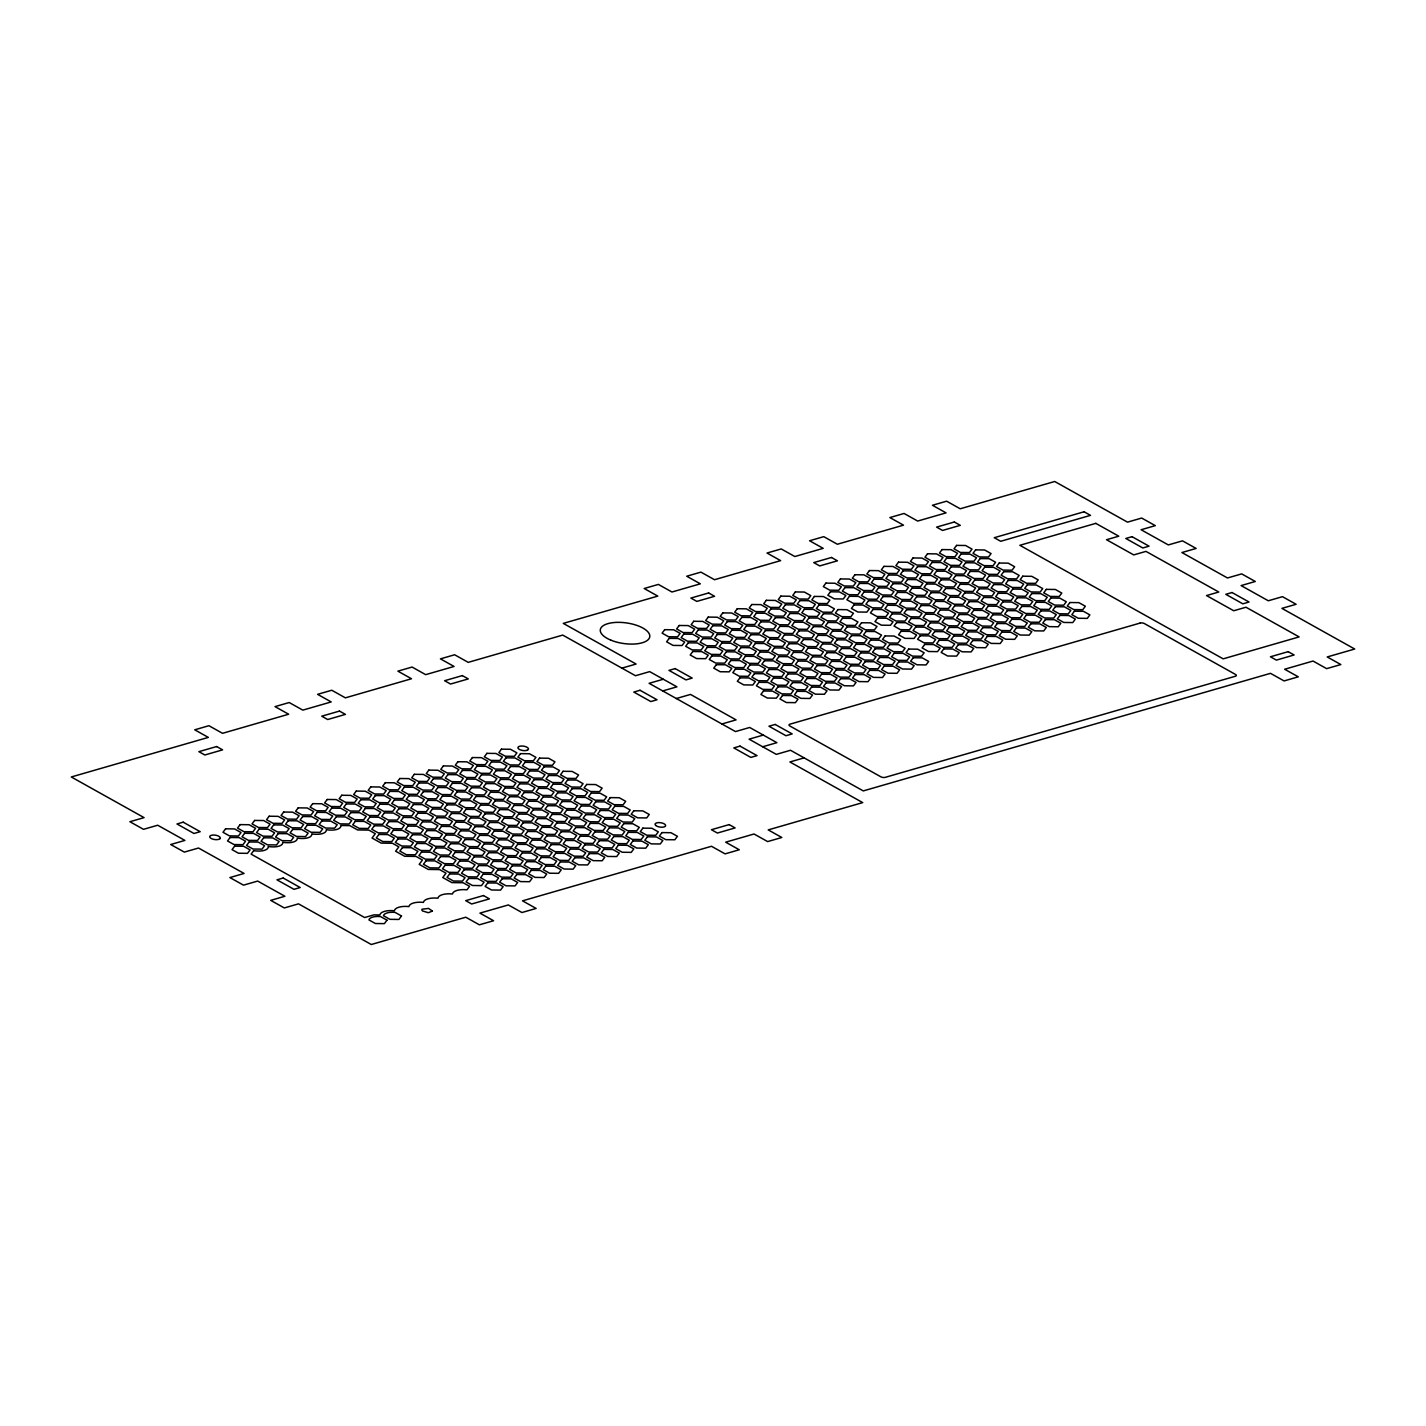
<?xml version="1.0" encoding="UTF-8"?>
<svg xmlns="http://www.w3.org/2000/svg" width="1426" height="1426" viewBox="0 0 1426 1426"><rect width="100%" height="100%" fill="white"/><g stroke="black" fill="none" stroke-linecap="round" stroke-linejoin="round"><path stroke-width="1.5" d="M621.896 668.134L636.085 664.035L563.288 623.394L657.778 596.104L644.178 588.51L658.366 584.41L671.967 592.004L700.326 583.822L686.726 576.229L700.915 572.129L714.515 579.722L780.628 560.632L767.028 553.038L781.216 548.939L794.817 556.532L823.194 548.35L809.576 540.757L823.765 536.657L837.365 544.251L903.496 525.16L889.877 517.567L904.066 513.467L917.667 521.06L946.044 512.879L932.444 505.267L946.614 501.186L960.233 508.779L1054.705 481.489L1127.503 522.148L1141.673 518.048L1155.292 525.641L1141.103 529.741L1168.322 544.928L1182.493 540.846L1196.111 548.44L1181.922 552.539L1227.483 577.976L1241.672 573.894L1255.29 581.487L1241.101 585.587L1268.302 600.774L1282.491 596.674L1296.109 604.285L1281.921 608.367L1354.7 649.026L1327.232 656.958L1340.832 664.552L1326.643 668.651L1313.043 661.04L1284.666 669.24L1298.284 676.833L1284.095 680.933L1270.495 673.339L863.283 790.913L790.503 750.272L776.314 754.372L749.096 739.167L763.284 735.067M663.286 679.239L649.115 683.321L735.495 731.574L749.684 727.474L776.885 742.679L762.714 746.761M662.716 690.933L676.904 686.833L649.686 671.628L635.497 675.728L562.717 635.087L468.227 662.359L454.627 654.766L440.438 658.865L454.056 666.459L425.679 674.658L412.078 667.047L397.89 671.147L411.49 678.758L345.377 697.849L331.777 690.237L317.588 694.337L331.189 701.931L302.829 710.13L289.211 702.537L275.04 706.619L288.64 714.23L222.527 733.32L208.909 725.709L194.738 729.809L208.339 737.402L71.3 776.974L144.079 817.633L129.891 821.715L143.509 829.326L157.698 825.226L184.899 840.413L170.71 844.513L184.328 852.106L198.517 848.024L244.078 873.461L229.889 877.56L243.507 885.154L257.678 881.072L284.897 896.259L270.708 900.359L284.327 907.952L298.497 903.852L371.295 944.511L465.767 917.221L479.386 924.814L493.556 920.733L479.956 913.121L508.333 904.94L521.934 912.533L536.123 908.433L522.504 900.84L711.485 846.278L725.085 853.871L739.274 849.771L725.674 842.178L754.033 833.996L767.634 841.59L781.822 837.49L768.222 829.896L862.712 802.606L789.915 761.965L804.104 757.866M676.316 698.526L690.505 694.426L736.066 719.88L721.895 723.98M432.399 911.071L428.388 912.711L422.524 910.947A5.312 2.21 8.1 0 1 422.078 909.2L428.602 908.433L432.399 911.071M225.593 828.809L222.991 832.285L229.426 835.868L238.445 835.992L241.03 832.517L234.595 828.934L225.593 828.809M230.103 837.49L227.518 840.948L233.953 844.548L242.973 844.673L245.557 841.197L239.122 837.597L230.103 837.49M240.103 824.62L237.518 828.078L243.935 831.679L252.955 831.804L255.557 828.328L249.122 824.727L240.103 824.62M234.63 846.171L232.046 849.629L238.481 853.229L247.5 853.336L250.085 849.878L243.65 846.278L234.63 846.171M244.63 833.301L242.046 836.759L248.463 840.36L257.482 840.467L260.085 837.009L253.65 833.408L244.63 833.301M254.63 820.431L252.028 823.889L258.462 827.49L267.482 827.597L270.067 824.139L263.65 820.538L254.63 820.431M249.158 841.964L246.573 845.44L252.99 849.023L262.01 849.147L264.594 845.671L258.177 842.089L249.158 841.964M259.158 829.094L256.555 832.57L262.99 836.153L272.01 836.278L274.594 832.802L268.159 829.219L259.158 829.094M269.14 816.225L266.555 819.7L272.99 823.283L281.991 823.408L284.594 819.932L278.159 816.349L269.14 816.225M253.685 850.645L251.101 854.121L364.646 917.542L373.844 914.886L379.869 914.957A15.187 6.328 8.1 0 1 394.378 910.768A15.187 6.328 8.1 0 1 408.906 906.58A15.187 6.328 8.1 0 1 423.415 902.391A15.187 6.328 8.1 0 1 437.942 898.202A15.187 6.328 8.1 0 1 452.452 893.995A15.187 6.328 8.1 0 1 466.979 889.806L469.564 886.33L463.147 882.747L451.864 882.605L442.755 877.525L445.999 873.175L439.565 869.593L428.281 869.432L419.191 864.352L422.435 860.021L416 856.42L404.717 856.277L395.626 851.197L398.852 846.848L392.435 843.265L381.152 843.105L372.043 838.025L375.288 833.693L368.853 830.092L357.587 829.95L349.816 825.618L340.796 825.494A13.048 5.437 8.1 0 1 326.269 829.682A13.048 5.437 8.1 0 1 311.759 833.871A13.048 5.437 8.1 0 1 297.232 838.078A13.048 5.437 8.1 0 1 282.722 842.267A13.048 5.437 8.1 0 1 268.195 846.456A13.048 5.437 8.1 0 1 253.685 850.645M263.667 837.775L261.083 841.251L267.518 844.834L276.537 844.958L279.122 841.483L272.687 837.9L263.667 837.775M273.667 824.905L271.083 828.381L277.5 831.964L286.519 832.089L289.121 828.613L282.687 825.03L273.667 824.905M283.667 812.036L281.065 815.512L287.499 819.094L296.519 819.219L299.103 815.743L292.686 812.16L283.667 812.036M278.195 833.586L275.61 837.062L282.027 840.645L291.047 840.77L293.649 837.294L287.214 833.711L278.195 833.586M288.195 820.716L285.592 824.192L292.027 827.775L301.046 827.9L303.631 824.424L297.214 820.841L288.195 820.716M298.177 807.847L295.592 811.323L302.027 814.906L311.046 815.03L313.631 811.554L307.196 807.972L298.177 807.847M292.722 829.397L290.12 832.855L296.555 836.456L305.574 836.581L308.159 833.105L301.724 829.504L292.722 829.397M302.704 816.528L300.12 819.986L306.554 823.586L315.556 823.711L318.158 820.235L311.724 816.635L302.704 816.528M312.704 803.658L310.119 807.116L316.536 810.717L325.556 810.841L328.14 807.366L321.723 803.765L312.704 803.658M307.232 825.208L304.647 828.666L311.064 832.267L320.084 832.374L322.686 828.916L316.251 825.315L307.232 825.208M317.232 812.339L314.629 815.797L321.064 819.397L330.083 819.504L332.668 816.046L326.251 812.446L317.232 812.339M327.214 799.469L324.629 802.927L331.064 806.528L340.083 806.635L342.668 803.177L336.233 799.576L327.214 799.469M321.759 821.002L319.157 824.478L325.591 828.06L334.611 828.185L337.196 824.709L330.761 821.126L321.759 821.002M331.741 808.132L329.156 811.608L335.591 815.191L344.611 815.315L347.195 811.84L340.761 808.257L331.741 808.132M341.741 795.262L339.156 798.738L345.573 802.321L354.593 802.446L357.177 798.97L350.76 795.387L341.741 795.262M336.269 816.813L333.684 820.289L340.119 823.871L349.12 823.996L351.723 820.52L345.288 816.938L336.269 816.813M346.268 803.943L343.684 807.419L350.101 811.002L359.12 811.127L361.705 807.651L355.288 804.068L346.268 803.943M356.25 791.073L353.666 794.549L360.101 798.132L369.12 798.257L371.705 794.781L365.27 791.198L356.25 791.073M350.796 812.624L348.194 816.1L354.628 819.683L363.648 819.807L366.232 816.332L359.815 812.749L350.796 812.624M360.778 799.754L358.193 803.23L364.628 806.813L373.648 806.938L376.232 803.462L369.797 799.879L360.778 799.754M370.778 786.885L368.193 790.361L374.61 793.943L383.63 794.068L386.214 790.592L379.797 787.009L370.778 786.885M355.324 821.305L352.721 824.781L359.156 828.363L368.175 828.488L370.76 825.012L364.325 821.412L355.324 821.305M365.306 808.435L362.721 811.911L369.156 815.494L378.157 815.619L380.76 812.143L374.325 808.542L365.306 808.435M375.305 795.565L372.721 799.023L379.138 802.624L388.157 802.749L390.742 799.273L384.325 795.672L375.305 795.565M385.305 782.696L382.703 786.154L389.138 789.754L398.157 789.879L400.742 786.403L394.307 782.803L385.305 782.696M369.833 817.116L367.248 820.574L373.665 824.175L382.685 824.281L385.287 820.823L378.853 817.223L369.833 817.116M379.833 804.246L377.23 807.704L383.665 811.305L392.685 811.412L395.269 807.954L388.852 804.353L379.833 804.246M389.815 791.377L387.23 794.835L393.665 798.435L402.685 798.542L405.269 795.084L398.834 791.483L389.815 791.377M399.815 778.507L397.23 781.965L403.647 785.566L412.667 785.673L415.269 782.214L408.834 778.614L399.815 778.507M374.361 825.779L371.776 829.255L378.193 832.855L387.212 832.962L389.815 829.504L383.38 825.904L374.361 825.779M384.36 812.909L381.758 816.385L388.193 819.986L397.212 820.093L399.797 816.617L393.38 813.034L384.36 812.909M394.342 800.039L391.758 803.515L398.193 807.116L407.212 807.223L409.797 803.747L403.362 800.164L394.342 800.039M404.342 787.17L401.758 790.646L408.175 794.229L417.194 794.353L419.779 790.877L413.362 787.295L404.342 787.17M414.342 774.3L411.74 777.776L418.174 781.359L427.194 781.484L429.779 778.008L423.344 774.425L414.342 774.3M378.888 834.46L376.304 837.935L382.721 841.518L391.74 841.643L394.325 838.167L387.908 834.584L378.888 834.46M388.888 821.59L386.286 825.066L392.72 828.649L401.74 828.773L404.324 825.298L397.89 821.715L388.888 821.59M398.87 808.72L396.285 812.196L402.72 815.779L411.722 815.904L414.324 812.428L407.889 808.845L398.87 808.72M408.87 795.851L406.285 799.326L412.702 802.909L421.722 803.034L424.306 799.558L417.889 795.975L408.87 795.851M418.852 782.981L416.267 786.457L422.702 790.04L431.721 790.164L434.306 786.689L427.871 783.106L418.852 782.981M428.852 770.111L426.267 773.587L432.702 777.17L441.704 777.295L444.306 773.819L437.871 770.236L428.852 770.111M393.398 830.271L390.813 833.747L397.248 837.329L406.267 837.454L408.852 833.978L402.417 830.395L393.398 830.271M403.398 817.401L400.813 820.877L407.23 824.46L416.249 824.585L418.852 821.109L412.417 817.526L403.398 817.401M413.397 804.531L410.795 808.007L417.23 811.59L426.249 811.715L428.834 808.239L422.417 804.656L413.397 804.531M423.379 791.662L420.795 795.138L427.23 798.72L436.249 798.845L438.834 795.369L432.399 791.786L423.379 791.662M433.379 778.792L430.795 782.268L437.212 785.851L446.231 785.976L448.834 782.5L442.399 778.917L433.379 778.792M443.379 765.922L440.777 769.398L447.211 772.981L456.231 773.106L458.815 769.63L452.399 766.047L443.379 765.922M397.925 838.951L395.341 842.427L401.776 846.01L410.795 846.135L413.38 842.659L406.945 839.076L397.925 838.951M407.925 826.082L405.341 829.558L411.757 833.14L420.777 833.265L423.362 829.789L416.945 826.207L407.925 826.082M417.925 813.212L415.322 816.688L421.757 820.271L430.777 820.396L433.361 816.92L426.944 813.337L417.925 813.212M427.907 800.342L425.322 803.818L431.757 807.401L440.777 807.526L443.361 804.05L436.926 800.467L427.907 800.342M437.907 787.473L435.322 790.949L441.739 794.532L450.759 794.656L453.343 791.18L446.926 787.598L437.907 787.473M447.907 774.603L445.304 778.079L451.739 781.662L460.758 781.787L463.343 778.311L456.908 774.71L447.907 774.603M457.889 761.734L455.304 765.192L461.739 768.792L470.74 768.917L473.343 765.441L466.908 761.84L457.889 761.734M402.453 847.632L399.868 851.09L406.303 854.691L415.305 854.798L417.907 851.34L411.472 847.739L402.453 847.632M412.453 834.763L409.868 838.221L416.285 841.821L425.304 841.928L427.889 838.47L421.472 834.87L412.453 834.763M422.452 821.893L419.85 825.351L426.285 828.952L435.304 829.059L437.889 825.601L431.454 822L422.452 821.893M432.434 809.023L429.85 812.481L436.285 816.082L445.286 816.189L447.889 812.731L441.454 809.13L432.434 809.023M442.434 796.154L439.85 799.612L446.267 803.212L455.286 803.319L457.871 799.861L451.454 796.261L442.434 796.154M452.416 783.284L449.832 786.742L456.267 790.343L465.286 790.45L467.871 786.992L461.436 783.391L452.416 783.284M462.416 770.414L459.832 773.872L466.249 777.473L475.268 777.58L477.87 774.122L471.436 770.521L462.416 770.414M472.416 757.545L469.814 761.003L476.248 764.603L485.268 764.71L487.852 761.252L481.435 757.652L472.416 757.545M416.98 843.426L414.378 846.901L420.813 850.502L429.832 850.609L432.417 847.151L426 843.55L416.98 843.426M426.962 830.556L424.378 834.032L430.812 837.632L439.832 837.739L442.416 834.281L435.982 830.681L426.962 830.556M436.962 817.686L434.377 821.162L440.794 824.763L449.814 824.87L452.416 821.412L445.981 817.811L436.962 817.686M446.962 804.817L444.359 808.292L450.794 811.893L459.814 812L462.398 808.542L455.981 804.941L446.962 804.817M456.944 791.947L454.359 795.423L460.794 799.023L469.814 799.13L472.398 795.672L465.963 792.072L456.944 791.947M466.944 779.077L464.359 782.553L470.776 786.154L479.796 786.261L482.398 782.803L475.963 779.202L466.944 779.077M476.944 766.208L474.341 769.683L480.776 773.284L489.795 773.391L492.38 769.915L485.963 766.332L476.944 766.208M486.926 753.338L484.341 756.814L490.776 760.397L499.795 760.521L502.38 757.046L495.945 753.463L486.926 753.338M421.508 852.106L418.905 855.582L425.34 859.165L434.36 859.29L436.944 855.814L430.527 852.231L421.508 852.106M431.49 839.237L428.905 842.713L435.34 846.295L444.359 846.42L446.944 842.944L440.509 839.361L431.49 839.237M441.49 826.367L438.905 829.843L445.322 833.426L454.341 833.55L456.926 830.075L450.509 826.492L441.49 826.367M451.489 813.497L448.887 816.973L455.322 820.556L464.341 820.681L466.926 817.205L460.491 813.622L451.489 813.497M461.471 800.628L458.887 804.104L465.322 807.686L474.323 807.811L476.926 804.335L470.491 800.752L461.471 800.628M471.471 787.758L468.887 791.234L475.304 794.817L484.323 794.942L486.908 791.466L480.491 787.883L471.471 787.758M481.471 774.888L478.869 778.364L485.303 781.947L494.323 782.072L496.908 778.596L490.473 775.013L481.471 774.888M491.453 762.019L488.868 765.495L495.303 769.077L504.305 769.202L506.907 765.726L500.473 762.144L491.453 762.019M501.453 749.149L498.868 752.625L505.285 756.208L514.305 756.333L516.889 752.857L510.472 749.274L501.453 749.149M426.035 860.787L423.433 864.263L429.868 867.846L438.887 867.971L441.472 864.495L435.037 860.912L426.035 860.787M436.017 847.917L433.433 851.393L439.868 854.976L448.869 855.101L451.472 851.625L445.037 848.042L436.017 847.917M446.017 835.048L443.433 838.524L449.85 842.106L458.869 842.231L461.454 838.755L455.037 835.173L446.017 835.048M455.999 822.178L453.415 825.654L459.849 829.237L468.869 829.362L471.453 825.886L465.019 822.303L455.999 822.178M465.999 809.308L463.414 812.784L469.831 816.367L478.851 816.492L481.453 813.016L475.018 809.433L465.999 809.308M475.999 796.439L473.414 799.915L479.831 803.498L488.851 803.622L491.435 800.146L485.018 796.564L475.999 796.439M485.981 783.569L483.396 787.045L489.831 790.628L498.85 790.753L501.435 787.277L495 783.694L485.981 783.569M495.981 770.7L493.396 774.175L499.813 777.758L508.832 777.883L511.435 774.407L505 770.824L495.981 770.7M505.98 757.83L503.378 761.306L509.813 764.889L518.832 765.013L521.417 761.537L515 757.955L505.98 757.83M386.981 920.162L384.396 923.638L375.377 923.513L368.942 919.93A12.388 5.151 8.1 0 1 380.546 916.579L386.981 920.162M440.545 856.598L437.96 860.074L444.377 863.657L453.397 863.782L455.999 860.306L449.564 856.723L440.545 856.598M450.545 843.729L447.942 847.204L454.377 850.787L463.397 850.912L465.981 847.436L459.564 843.853L450.545 843.729M460.527 830.859L457.942 834.335L464.377 837.918L473.396 838.042L475.981 834.567L469.546 830.984L460.527 830.859M470.527 817.989L467.942 821.465L474.359 825.048L483.378 825.173L485.981 821.697L479.546 818.114L470.527 817.989M480.526 805.12L477.924 808.595L484.359 812.178L493.378 812.303L495.963 808.827L489.546 805.244L480.526 805.12M490.508 792.25L487.924 795.726L494.359 799.309L503.378 799.433L505.963 795.958L499.528 792.375L490.508 792.25M500.508 779.38L497.924 782.856L504.341 786.439L513.36 786.564L515.945 783.088L509.528 779.505L500.508 779.38M510.508 766.511L507.906 769.987L514.34 773.569L523.36 773.694L525.944 770.218L519.51 766.635L510.508 766.511M520.49 753.641L517.905 757.117L524.34 760.7L533.36 760.824L535.944 757.349L529.509 753.766L520.49 753.641M401.49 915.973L398.906 919.449L389.886 919.324L383.469 915.742A12.388 5.151 8.1 0 1 395.073 912.39L401.49 915.973M445.072 865.279L442.488 868.737L448.905 872.338L457.924 872.462L460.509 868.987L454.092 865.386L445.072 865.279M455.072 852.409L452.47 855.867L458.905 859.468L467.924 859.593L470.509 856.117L464.092 852.516L455.072 852.409M465.054 839.54L462.47 842.998L468.904 846.598L477.924 846.705L480.509 843.247L474.074 839.647L465.054 839.54M475.054 826.67L472.469 830.128L478.886 833.729L487.906 833.836L490.491 830.378L484.074 826.777L475.054 826.67M485.054 813.8L482.451 817.258L488.886 820.859L497.906 820.966L500.49 817.508L494.056 813.907L485.054 813.8M495.036 800.931L492.451 804.389L498.886 807.989L507.888 808.096L510.49 804.638L504.055 801.038L495.036 800.931M505.036 788.061L502.451 791.519L508.868 795.12L517.888 795.227L520.472 791.769L514.055 788.168L505.036 788.061M515.018 775.191L512.433 778.649L518.868 782.25L527.887 782.357L530.472 778.899L524.037 775.298L515.018 775.191M525.018 762.322L522.433 765.78L528.868 769.38L537.869 769.487L540.472 766.029L534.037 762.429L525.018 762.322M449.6 873.96L447.015 877.418L453.432 881.018L462.452 881.125L465.036 877.667L458.619 874.067L449.6 873.96M459.6 861.09L456.997 864.548L463.432 868.149L472.452 868.256L475.036 864.798L468.601 861.197L459.6 861.09M469.582 848.22L466.997 851.678L473.432 855.279L482.434 855.386L485.036 851.928L478.601 848.327L469.582 848.22M479.582 835.351L476.997 838.809L483.414 842.409L492.433 842.516L495.018 839.058L488.601 835.458L479.582 835.351M489.564 822.481L486.979 825.939L493.414 829.54L502.433 829.647L505.018 826.189L498.583 822.588L489.564 822.481M499.563 809.594L496.979 813.07L503.396 816.67L512.415 816.777L515.018 813.319L508.583 809.718L499.563 809.594M509.563 796.724L506.961 800.2L513.396 803.801L522.415 803.908L525 800.449L518.583 796.849L509.563 796.724M519.545 783.854L516.961 787.33L523.395 790.931L532.415 791.038L535 787.58L528.565 783.979L519.545 783.854M529.545 770.985L526.96 774.461L533.377 778.061L542.397 778.168L544.999 774.71L538.565 771.11L529.545 770.985M539.545 758.115L536.942 761.591L543.377 765.192L552.397 765.299L554.981 761.84L548.564 758.24L539.545 758.115M464.11 869.753L461.525 873.229L467.96 876.812L476.979 876.937L479.564 873.461L473.129 869.878L464.11 869.753M474.109 856.883L471.525 860.359L477.942 863.942L486.961 864.067L489.564 860.591L483.129 857.008L474.109 856.883M484.109 844.014L481.507 847.49L487.942 851.072L496.961 851.197L499.546 847.721L493.129 844.139L484.109 844.014M494.091 831.144L491.507 834.62L497.941 838.203L506.961 838.328L509.545 834.852L503.111 831.269L494.091 831.144M504.091 818.274L501.506 821.75L507.923 825.333L516.943 825.458L519.545 821.982L513.11 818.399L504.091 818.274M514.091 805.405L511.488 808.881L517.923 812.463L526.943 812.588L529.527 809.112L523.11 805.53L514.091 805.405M524.073 792.535L521.488 796.011L527.923 799.594L536.942 799.719L539.527 796.243L533.092 792.66L524.073 792.535M534.073 779.665L531.488 783.141L537.905 786.724L546.924 786.849L549.509 783.373L543.092 779.79L534.073 779.665M544.072 766.796L541.47 770.272L547.905 773.855L556.924 773.979L559.509 770.503L553.074 766.921L544.072 766.796M468.637 878.434L466.052 881.91L472.487 885.493L481.507 885.617L484.091 882.141L477.657 878.559L468.637 878.434M478.637 865.564L476.052 869.04L482.469 872.623L491.489 872.748L494.073 869.272L487.656 865.689L478.637 865.564M488.637 852.695L486.034 856.17L492.469 859.753L501.489 859.878L504.073 856.402L497.638 852.819L488.637 852.695M498.619 839.825L496.034 843.301L502.469 846.884L511.471 847.008L514.073 843.532L507.638 839.95L498.619 839.825M508.619 826.955L506.034 830.431L512.451 834.014L521.47 834.139L524.055 830.663L517.638 827.08L508.619 826.955M518.618 814.086L516.016 817.561L522.451 821.144L531.47 821.269L534.055 817.793L527.62 814.21L518.618 814.086M528.6 801.216L526.016 804.692L532.451 808.275L541.452 808.399L544.055 804.924L537.62 801.341L528.6 801.216M538.6 788.346L536.016 791.822L542.433 795.405L551.452 795.53L554.037 792.054L547.62 788.471L538.6 788.346M548.582 775.477L545.998 778.952L552.432 782.535L561.452 782.66L564.036 779.184L557.602 775.601L548.582 775.477M664.694 629.668L662.11 633.144L668.527 636.727L677.546 636.852L680.131 633.376L673.714 629.793L664.694 629.668M483.164 874.245L480.58 877.721L486.997 881.304L496.016 881.428L498.601 877.953L492.184 874.37L483.164 874.245M493.146 861.375L490.562 864.851L496.997 868.434L506.016 868.559L508.601 865.083L502.166 861.5L493.146 861.375M503.146 848.506L500.562 851.982L506.979 855.564L515.998 855.689L518.601 852.213L512.166 848.63L503.146 848.506M513.146 835.636L510.561 839.112L516.978 842.695L525.998 842.819L528.583 839.344L522.166 835.761L513.146 835.636M523.128 822.766L520.543 826.242L526.978 829.825L535.998 829.95L538.582 826.474L532.148 822.891L523.128 822.766M533.128 809.897L530.543 813.373L536.96 816.955L545.98 817.08L548.582 813.604L542.147 810.021L533.128 809.897M543.128 797.027L540.525 800.503L546.96 804.086L555.98 804.211L558.564 800.735L552.147 797.152L543.128 797.027M553.11 784.157L550.525 787.633L556.96 791.216L565.979 791.341L568.564 787.865L562.129 784.282L553.11 784.157M563.11 771.288L560.525 774.764L566.942 778.346L575.961 778.471L578.564 774.995L572.129 771.413L563.11 771.288M669.222 638.349L666.619 641.807L673.054 645.408L682.074 645.515L684.658 642.056L678.241 638.456L669.222 638.349M679.204 625.479L676.619 628.937L683.054 632.538L692.073 632.645L694.658 629.187L688.223 625.586L679.204 625.479M487.692 882.926L485.09 886.384L491.524 889.984L500.544 890.109L503.128 886.633L496.711 883.033L487.692 882.926M497.674 870.056L495.089 873.514L501.524 877.115L510.544 877.24L513.128 873.764L506.693 870.163L497.674 870.056M507.674 857.186L505.089 860.644L511.506 864.245L520.526 864.37L523.128 860.894L516.693 857.293L507.674 857.186M517.674 844.317L515.071 847.775L521.506 851.375L530.525 851.5L533.11 848.024L526.693 844.424L517.674 844.317M527.656 831.447L525.071 834.905L531.506 838.506L540.525 838.631L543.11 835.155L536.675 831.554L527.656 831.447M537.655 818.577L535.071 822.036L541.488 825.636L550.507 825.761L553.092 822.285L546.675 818.684L537.655 818.577M547.655 805.708L545.053 809.166L551.488 812.767L560.507 812.891L563.092 809.415L556.657 805.815L547.655 805.708M557.637 792.838L555.053 796.296L561.487 799.897L570.507 800.004L573.092 796.546L566.657 792.945L557.637 792.838M567.637 779.969L565.053 783.427L571.47 787.027L580.489 787.134L583.074 783.676L576.657 780.075L567.637 779.969M683.731 634.142L681.147 637.618L687.582 641.219L696.601 641.326L699.186 637.868L692.751 634.267L683.731 634.142M693.731 621.273L691.147 624.748L697.564 628.349L706.583 628.456L709.168 624.998L702.751 621.397L693.731 621.273M502.202 878.737L499.617 882.195L506.052 885.796L515.071 885.903L517.656 882.444L511.221 878.844L502.202 878.737M512.201 865.867L509.617 869.325L516.034 872.926L525.053 873.033L527.638 869.575L521.221 865.974L512.201 865.867M522.201 852.998L519.599 856.456L526.034 860.056L535.053 860.163L537.638 856.705L531.203 853.105L522.201 852.998M532.183 840.128L529.599 843.586L536.033 847.187L545.035 847.294L547.637 843.835L541.203 840.235L532.183 840.128M542.183 827.258L539.598 830.716L546.015 834.317L555.035 834.424L557.619 830.966L551.202 827.365L542.183 827.258M552.165 814.389L549.58 817.847L556.015 821.447L565.035 821.554L567.619 818.096L561.184 814.496L552.165 814.389M562.165 801.519L559.58 804.977L566.015 808.578L575.017 808.685L577.619 805.227L571.184 801.626L562.165 801.519M572.165 788.649L569.58 792.107L575.997 795.708L585.016 795.815L587.601 792.357L581.184 788.756L572.165 788.649M688.259 642.823L685.674 646.299L692.109 649.882L701.111 650.006L703.713 646.531L697.278 642.948L688.259 642.823M698.259 629.953L695.674 633.429L702.091 637.012L711.111 637.137L713.695 633.661L707.278 630.078L698.259 629.953M708.241 617.084L705.656 620.56L712.091 624.142L721.11 624.267L723.695 620.791L717.26 617.208L708.241 617.084M516.729 874.53L514.144 878.006L520.561 881.589L529.581 881.714L532.165 878.238L525.748 874.655L516.729 874.53M526.711 861.66L524.126 865.136L530.561 868.719L539.581 868.844L542.165 865.368L535.73 861.785L526.711 861.66M536.711 848.791L534.126 852.267L540.543 855.85L549.563 855.974L552.165 852.498L545.73 848.916L536.711 848.791M546.711 835.921L544.108 839.397L550.543 842.98L559.562 843.105L562.147 839.629L555.73 836.046L546.711 835.921M556.693 823.052L554.108 826.527L560.543 830.11L569.562 830.235L572.147 826.759L565.712 823.176L556.693 823.052M566.692 810.182L564.108 813.658L570.525 817.241L579.544 817.365L582.147 813.889L575.712 810.307L566.692 810.182M576.692 797.312L574.09 800.788L580.525 804.371L589.544 804.496L592.129 801.02L585.712 797.437L576.692 797.312M586.674 784.443L584.09 787.918L590.524 791.501L599.544 791.626L602.129 788.15L595.694 784.567L586.674 784.443M692.786 651.504L690.202 654.98L696.619 658.562L705.638 658.687L708.241 655.211L701.806 651.629L692.786 651.504M702.786 638.634L700.184 642.11L706.619 645.693L715.638 645.818L718.223 642.342L711.806 638.759L702.786 638.634M712.768 625.764L710.184 629.24L716.618 632.823L725.638 632.948L728.223 629.472L721.788 625.889L712.768 625.764M722.768 612.895L720.183 616.371L726.6 619.953L735.62 620.078L738.222 616.602L731.788 613.02L722.768 612.895M531.238 870.341L528.654 873.817L535.089 877.4L544.108 877.525L546.693 874.049L540.258 870.466L531.238 870.341M541.238 857.472L538.654 860.947L545.071 864.53L554.09 864.655L556.693 861.179L550.258 857.596L541.238 857.472M551.238 844.602L548.636 848.078L555.07 851.661L564.09 851.785L566.675 848.31L560.258 844.727L551.238 844.602M561.22 831.732L558.635 835.208L565.07 838.791L574.09 838.916L576.674 835.44L570.24 831.857L561.22 831.732M571.22 818.863L568.635 822.339L575.052 825.921L584.072 826.046L586.656 822.57L580.239 818.987L571.22 818.863M581.22 805.993L578.617 809.469L585.052 813.052L594.072 813.176L596.656 809.701L590.221 806.118L581.22 805.993M591.202 793.123L588.617 796.599L595.052 800.182L604.054 800.307L606.656 796.831L600.221 793.248L591.202 793.123M707.314 647.315L704.711 650.791L711.146 654.374L720.166 654.498L722.75 651.022L716.315 647.44L707.314 647.315M717.296 634.445L714.711 637.921L721.146 641.504L730.165 641.629L732.75 638.153L726.315 634.57L717.296 634.445M727.296 621.576L724.711 625.051L731.128 628.634L740.147 628.759L742.732 625.283L736.315 621.7L727.296 621.576M737.295 608.706L734.693 612.182L741.128 615.765L750.147 615.889L752.732 612.414L746.297 608.831L737.295 608.706M545.766 866.152L543.181 869.628L549.598 873.211L558.618 873.336L561.202 869.86L554.785 866.277L545.766 866.152M555.766 853.283L553.163 856.759L559.598 860.341L568.617 860.466L571.202 856.99L564.767 853.408L555.766 853.283M565.748 840.413L563.163 843.889L569.598 847.472L578.6 847.597L581.202 844.121L574.767 840.538L565.748 840.413M575.747 827.543L573.163 831.019L579.58 834.602L588.599 834.727L591.184 831.251L584.767 827.668L575.747 827.543M585.73 814.674L583.145 818.15L589.58 821.732L598.599 821.857L601.184 818.381L594.749 814.799L585.73 814.674M595.729 801.804L593.145 805.28L599.562 808.863L608.581 808.988L611.184 805.512L604.749 801.929L595.729 801.804M711.824 655.996L709.239 659.454L715.674 663.054L724.693 663.161L727.278 659.703L720.843 656.103L711.824 655.996M721.823 643.126L719.239 646.584L725.674 650.185L734.675 650.292L737.278 646.834L730.843 643.233L721.823 643.126M731.823 630.256L729.239 633.714L735.656 637.315L744.675 637.422L747.26 633.964L740.843 630.363L731.823 630.256M741.805 617.387L739.221 620.845L745.655 624.445L754.675 624.552L757.259 621.094L750.825 617.494L741.805 617.387M751.805 604.517L749.22 607.975L755.637 611.576L764.657 611.683L767.259 608.225L760.824 604.624L751.805 604.517M560.275 861.964L557.691 865.439L564.126 869.022L573.145 869.147L575.73 865.671L569.295 862.07L560.275 861.964M570.275 849.094L567.691 852.57L574.108 856.153L583.127 856.277L585.73 852.801L579.295 849.201L570.275 849.094M580.275 836.224L577.673 839.682L584.107 843.283L593.127 843.408L595.712 839.932L589.295 836.331L580.275 836.224M590.257 823.355L587.672 826.813L594.107 830.413L603.127 830.538L605.711 827.062L599.276 823.462L590.257 823.355M600.257 810.485L597.672 813.943L604.089 817.544L613.109 817.668L615.711 814.193L609.276 810.592L600.257 810.485M610.257 797.615L607.654 801.073L614.089 804.674L623.109 804.799L625.693 801.323L619.276 797.722L610.257 797.615M716.351 664.676L713.766 668.134L720.201 671.735L729.221 671.842L731.805 668.384L725.371 664.783L716.351 664.676M726.351 651.789L723.766 655.265L730.183 658.865L739.203 658.972L741.805 655.514L735.37 651.914L726.351 651.789M736.351 638.919L733.748 642.395L740.183 645.996L749.203 646.103L751.787 642.645L745.37 639.044L736.351 638.919M746.333 626.05L743.748 629.526L750.183 633.126L759.202 633.233L761.787 629.775L755.352 626.174L746.333 626.05M756.333 613.18L753.748 616.656L760.165 620.257L769.184 620.363L771.787 616.905L765.352 613.305L756.333 613.18M766.332 600.31L763.73 603.786L770.165 607.387L779.184 607.494L781.769 604.036L775.352 600.435L766.332 600.31M574.803 857.775L572.218 861.233L578.635 864.833L587.655 864.94L590.239 861.482L583.822 857.882L574.803 857.775M584.803 844.905L582.2 848.363L588.635 851.964L597.654 852.071L600.239 848.613L593.804 845.012L584.803 844.905M594.785 832.035L592.2 835.493L598.635 839.094L607.654 839.201L610.239 835.743L603.804 832.142L594.785 832.035M604.784 819.166L602.2 822.624L608.617 826.224L617.636 826.331L620.221 822.873L613.804 819.273L604.784 819.166M614.784 806.296L612.182 809.754L618.617 813.355L627.636 813.462L630.221 810.004L623.786 806.403L614.784 806.296M730.878 660.47L728.294 663.946L734.711 667.528L743.73 667.653L746.315 664.177L739.898 660.595L730.878 660.47M740.878 647.6L738.276 651.076L744.711 654.659L753.73 654.784L756.315 651.308L749.88 647.725L740.878 647.6M750.86 634.73L748.276 638.206L754.71 641.789L763.712 641.914L766.315 638.438L759.88 634.855L750.86 634.73M760.86 621.861L758.275 625.337L764.692 628.919L773.712 629.044L776.297 625.568L769.88 621.986L760.86 621.861M770.86 608.991L768.257 612.467L774.692 616.05L783.712 616.175L786.296 612.699L779.862 609.116L770.86 608.991M780.842 596.121L778.257 599.597L784.692 603.18L793.694 603.305L796.296 599.829L789.861 596.246L780.842 596.121M589.312 853.568L586.728 857.044L593.163 860.644L602.182 860.751L604.767 857.276L598.332 853.693L589.312 853.568M599.312 840.698L596.728 844.174L603.162 847.775L612.164 847.882L614.766 844.406L608.332 840.823L599.312 840.698M609.312 827.829L606.727 831.305L613.144 834.887L622.164 835.012L624.748 831.536L618.331 827.953L609.312 827.829M619.294 814.959L616.709 818.435L623.144 822.018L632.164 822.142L634.748 818.667L628.313 815.084L619.294 814.959M735.406 669.15L732.821 672.626L739.238 676.209L748.258 676.334L750.842 672.858L744.425 669.275L735.406 669.15M745.388 656.281L742.803 659.757L749.238 663.34L758.258 663.464L760.842 659.988L754.407 656.406L745.388 656.281M755.388 643.411L752.803 646.887L759.22 650.47L768.24 650.595L770.842 647.119L764.407 643.536L755.388 643.411M765.388 630.542L762.803 634.017L769.22 637.6L778.24 637.725L780.824 634.249L774.407 630.666L765.388 630.542M775.37 617.672L772.785 621.148L779.22 624.731L788.239 624.855L790.824 621.38L784.389 617.797L775.37 617.672M785.37 604.802L782.785 608.278L789.202 611.861L798.221 611.986L800.824 608.51L794.389 604.927L785.37 604.802M795.369 591.933L792.767 595.408L799.202 598.991L808.221 599.116L810.806 595.64L804.389 592.057L795.369 591.933M603.84 849.379L601.255 852.855L607.672 856.438L616.692 856.563L619.294 853.087L612.859 849.504L603.84 849.379M613.84 836.509L611.237 839.985L617.672 843.568L626.691 843.693L629.276 840.217L622.859 836.634L613.84 836.509M623.822 823.64L621.237 827.116L627.672 830.698L636.691 830.823L639.276 827.347L632.841 823.765L623.822 823.64M633.821 810.77L631.237 814.246L637.654 817.829L646.673 817.954L649.258 814.478L642.841 810.895L633.821 810.77M739.934 677.831L737.331 681.307L743.766 684.89L752.785 685.015L755.37 681.539L748.953 677.956L739.934 677.831M749.916 664.962L747.331 668.438L753.766 672.02L762.785 672.145L765.37 668.669L758.935 665.086L749.916 664.962M759.915 652.092L757.331 655.568L763.748 659.151L772.767 659.275L775.37 655.8L768.935 652.217L759.915 652.092M769.915 639.222L767.313 642.698L773.748 646.281L782.767 646.406L785.352 642.93L778.935 639.347L769.915 639.222M779.897 626.353L777.313 629.829L783.747 633.411L792.767 633.536L795.351 630.06L788.917 626.477L779.897 626.353M789.897 613.483L787.312 616.959L793.729 620.542L802.749 620.666L805.333 617.191L798.916 613.608L789.897 613.483M799.897 600.613L797.294 604.089L803.729 607.672L812.749 607.797L815.333 604.321L808.899 600.738L799.897 600.613M618.367 845.19L615.765 848.666L622.199 852.249L631.219 852.374L633.804 848.898L627.369 845.315L618.367 845.19M628.349 832.321L625.764 835.796L632.199 839.379L641.201 839.504L643.803 836.028L637.369 832.445L628.349 832.321M754.443 673.642L751.859 677.1L758.293 680.701L767.313 680.826L769.897 677.35L763.463 673.749L754.443 673.642M764.443 660.773L761.858 664.231L768.275 667.831L777.295 667.956L779.879 664.48L773.462 660.88L764.443 660.773M774.443 647.903L771.84 651.361L778.275 654.962L787.295 655.087L789.879 651.611L783.444 648.01L774.443 647.903M784.425 635.033L781.84 638.491L788.275 642.092L797.277 642.199L799.879 638.741L793.444 635.14L784.425 635.033M794.425 622.164L791.84 625.622L798.257 629.222L807.276 629.329L809.861 625.871L803.444 622.271L794.425 622.164M804.407 609.294L801.822 612.752L808.257 616.353L817.276 616.46L819.861 613.002L813.426 609.401L804.407 609.294M814.406 596.425L811.822 599.883L818.257 603.483L827.258 603.59L829.861 600.132L823.426 596.531L814.406 596.425M632.877 841.001L630.292 844.477L636.709 848.06L645.728 848.185L648.331 844.709L641.896 841.126L632.877 841.001M642.876 828.132L640.292 831.608L646.709 835.19L655.728 835.315L658.313 831.839L651.896 828.256L642.876 828.132M825.904 583.109L823.319 586.585L829.736 590.168L838.755 590.293L841.358 586.817L834.923 583.234L825.904 583.109M758.971 682.323L756.386 685.781L762.821 689.382L771.822 689.489L774.425 686.031L767.99 682.43L758.971 682.323M768.97 669.454L766.386 672.912L772.803 676.512L781.822 676.619L784.407 673.161L777.99 669.56L768.97 669.454M778.952 656.584L776.368 660.042L782.803 663.643L791.822 663.75L794.407 660.291L787.972 656.691L778.952 656.584M788.952 643.714L786.368 647.172L792.785 650.773L801.804 650.88L804.407 647.422L797.972 643.821L788.952 643.714M798.952 630.845L796.35 634.303L802.785 637.903L811.804 638.01L814.389 634.552L807.972 630.952L798.952 630.845M808.934 617.975L806.35 621.433L812.784 625.034L821.804 625.141L824.388 621.683L817.954 618.082L808.934 617.975M818.934 605.087L816.349 608.563L822.766 612.164L831.786 612.271L834.388 608.813L827.953 605.212L818.934 605.087M647.404 836.812L644.802 840.27L651.236 843.871L660.256 843.978L662.84 840.52L656.423 836.919L647.404 836.812M830.431 591.79L827.846 595.266L834.263 598.849L843.283 598.973L845.868 595.498L839.451 591.915L830.431 591.79M840.431 578.92L837.828 582.396L844.263 585.979L853.283 586.104L855.867 582.628L849.433 579.045L840.431 578.92M763.498 690.986L760.914 694.462L767.331 698.045L776.35 698.17L778.952 694.694L772.518 691.111L763.498 690.986M773.498 678.116L770.896 681.592L777.33 685.175L786.35 685.3L788.935 681.824L782.518 678.241L773.498 678.116M783.48 665.247L780.895 668.723L787.33 672.306L796.35 672.43L798.934 668.954L792.5 665.372L783.48 665.247M793.48 652.377L790.895 655.853L797.312 659.436L806.332 659.561L808.934 656.085L802.499 652.502L793.48 652.377M803.48 639.508L800.877 642.983L807.312 646.566L816.332 646.691L818.916 643.215L812.499 639.632L803.48 639.508M813.462 626.638L810.877 630.114L817.312 633.697L826.331 633.821L828.916 630.345L822.481 626.763L813.462 626.638M823.462 613.768L820.877 617.244L827.294 620.827L836.313 620.952L838.898 617.476L832.481 613.893L823.462 613.768M661.985 832.588L659.382 836.064L665.817 839.664L674.837 839.771L677.421 836.313L671.004 832.713L661.985 832.588M844.941 587.601L842.356 591.077L848.791 594.66L857.81 594.785L860.395 591.309L853.96 587.726L844.941 587.601M854.94 574.731L852.356 578.207L858.773 581.79L867.792 581.915L870.395 578.439L863.96 574.856L854.94 574.731M778.026 686.797L775.423 690.273L781.858 693.856L790.877 693.981L793.462 690.505L787.027 686.922L778.026 686.797M788.008 673.928L785.423 677.403L791.858 680.986L800.859 681.111L803.462 677.635L797.027 674.052L788.008 673.928M798.007 661.058L795.423 664.534L801.84 668.117L810.859 668.241L813.444 664.766L807.027 661.183L798.007 661.058M808.007 648.188L805.405 651.664L811.84 655.247L820.859 655.372L823.444 651.896L817.009 648.313L808.007 648.188M817.989 635.319L815.405 638.795L821.839 642.377L830.841 642.502L833.444 639.026L827.009 635.443L817.989 635.319M827.989 622.449L825.404 625.925L831.821 629.508L840.841 629.632L843.426 626.157L837.009 622.574L827.989 622.449M837.971 609.579L835.386 613.055L841.821 616.638L850.841 616.763L853.425 613.287L846.991 609.704L837.971 609.579M849.468 596.282L846.884 599.74L853.318 603.341L862.338 603.465L864.922 599.99L858.488 596.389L849.468 596.282M859.468 583.412L856.883 586.87L863.3 590.471L872.32 590.596L874.922 587.12L868.487 583.519L859.468 583.412M869.468 570.543L866.865 574.001L873.3 577.601L882.32 577.726L884.904 574.25L878.487 570.65L869.468 570.543M782.535 695.478L779.951 698.954L786.386 702.537L795.405 702.661L797.99 699.186L791.555 695.603L782.535 695.478M792.535 682.608L789.951 686.084L796.368 689.667L805.387 689.792L807.989 686.316L801.555 682.733L792.535 682.608M802.535 669.739L799.95 673.215L806.367 676.797L815.387 676.922L817.971 673.446L811.554 669.864L802.535 669.739M812.517 656.869L809.932 660.345L816.367 663.928L825.387 664.053L827.971 660.577L821.536 656.994L812.517 656.869M822.517 643.999L819.932 647.475L826.349 651.058L835.369 651.183L837.971 647.707L831.536 644.124L822.517 643.999M832.517 631.13L829.914 634.606L836.349 638.188L845.368 638.313L847.953 634.837L841.536 631.255L832.517 631.13M842.499 618.26L839.914 621.736L846.349 625.319L855.368 625.444L857.953 621.968L851.518 618.385L842.499 618.26M853.996 604.963L851.411 608.421L857.846 612.021L866.865 612.128L869.45 608.67L863.015 605.07L853.996 604.963M863.996 592.093L861.411 595.551L867.828 599.152L876.847 599.259L879.432 595.801L873.015 592.2L863.996 592.093M873.995 579.223L871.393 582.681L877.828 586.282L886.847 586.389L889.432 582.931L882.997 579.33L873.995 579.223M883.977 566.354L881.393 569.812L887.828 573.412L896.829 573.519L899.432 570.061L892.997 566.461L883.977 566.354M797.063 691.289L794.478 694.765L800.895 698.348L809.915 698.473L812.517 694.997L806.082 691.396L797.063 691.289M807.063 678.42L804.46 681.878L810.895 685.478L819.914 685.603L822.499 682.127L816.082 678.526L807.063 678.42M817.045 665.55L814.46 669.008L820.895 672.609L829.914 672.733L832.499 669.257L826.064 665.657L817.045 665.55M827.044 652.68L824.46 656.138L830.877 659.739L839.896 659.864L842.481 656.388L836.064 652.787L827.044 652.68M837.044 639.811L834.442 643.269L840.877 646.869L849.896 646.994L852.481 643.518L846.046 639.918L837.044 639.811M847.026 626.941L844.442 630.399L850.876 634L859.896 634.124L862.48 630.649L856.046 627.048L847.026 626.941M868.523 600.756L865.938 604.232L872.355 607.815L881.375 607.939L883.96 604.464L877.543 600.881L868.523 600.756M878.505 587.886L875.92 591.362L882.355 594.945L891.375 595.07L893.959 591.594L887.525 588.011L878.505 587.886M888.505 575.017L885.92 578.493L892.337 582.075L901.357 582.2L903.959 578.724L897.524 575.141L888.505 575.017M898.505 562.147L895.902 565.623L902.337 569.206L911.357 569.33L913.941 565.855L907.524 562.272L898.505 562.147M811.59 687.1L808.988 690.558L815.422 694.159L824.442 694.266L827.027 690.808L820.592 687.207L811.59 687.1M821.572 674.231L818.987 677.689L825.422 681.289L834.424 681.396L837.026 677.938L830.592 674.338L821.572 674.231M831.572 661.361L828.987 664.819L835.404 668.42L844.424 668.527L847.008 665.069L840.591 661.468L831.572 661.361M841.554 648.491L838.969 651.949L845.404 655.55L854.424 655.657L857.008 652.199L850.573 648.598L841.554 648.491M851.554 635.622L848.969 639.08L855.404 642.68L864.406 642.787L867.008 639.329L860.573 635.729L851.554 635.622M861.554 622.752L858.969 626.21L865.386 629.811L874.405 629.918L876.99 626.46L870.573 622.859L861.554 622.752M873.051 609.437L870.448 612.913L876.883 616.495L885.903 616.62L888.487 613.144L882.07 609.562L873.051 609.437M883.033 596.567L880.448 600.043L886.883 603.626L895.902 603.751L898.487 600.275L892.052 596.692L883.033 596.567M893.033 583.697L890.448 587.173L896.865 590.756L905.884 590.881L908.469 587.405L902.052 583.822L893.033 583.697M903.032 570.828L900.43 574.304L906.865 577.886L915.884 578.011L918.469 574.535L912.034 570.953L903.032 570.828M913.014 557.958L910.43 561.434L916.865 565.017L925.884 565.142L928.469 561.666L922.034 558.083L913.014 557.958M826.1 682.894L823.515 686.369L829.932 689.97L838.951 690.077L841.554 686.601L835.119 683.018L826.1 682.894M836.099 670.024L833.497 673.5L839.932 677.083L848.951 677.207L851.536 673.732L845.119 670.149L836.099 670.024M846.081 657.154L843.497 660.63L849.932 664.213L858.951 664.338L861.536 660.862L855.101 657.279L846.081 657.154M856.081 644.285L853.497 647.76L859.914 651.343L868.933 651.468L871.536 647.992L865.101 644.409L856.081 644.285M866.081 631.415L863.479 634.891L869.913 638.474L878.933 638.598L881.518 635.123L875.101 631.54L866.081 631.415M877.578 618.118L874.976 621.593L881.411 625.176L890.43 625.301L893.015 621.825L886.58 618.242L877.578 618.118M887.56 605.248L884.976 608.724L891.41 612.307L900.412 612.431L903.014 608.955L896.58 605.373L887.56 605.248M897.56 592.378L894.975 595.854L901.392 599.437L910.412 599.562L912.997 596.086L906.58 592.503L897.56 592.378M907.542 579.509L904.957 582.984L911.392 586.567L920.412 586.692L922.996 583.216L916.562 579.633L907.542 579.509M917.542 566.639L914.957 570.115L921.392 573.698L930.394 573.822L932.996 570.347L926.561 566.764L917.542 566.639M927.542 553.769L924.957 557.245L931.374 560.828L940.394 560.953L942.978 557.477L936.561 553.894L927.542 553.769M840.627 678.705L838.025 682.181L844.459 685.763L853.479 685.888L856.063 682.412L849.646 678.829L840.627 678.705M850.609 665.835L848.024 669.311L854.459 672.894L863.479 673.019L866.063 669.543L859.628 665.96L850.609 665.835M860.609 652.965L858.024 656.441L864.441 660.024L873.461 660.149L876.045 656.673L869.628 653.09L860.609 652.965M870.609 640.096L868.006 643.572L874.441 647.154L883.46 647.279L886.045 643.803L879.61 640.221L870.609 640.096M892.088 613.929L889.503 617.405L895.92 620.987L904.94 621.112L907.542 617.636L901.107 614.053L892.088 613.929M902.088 601.059L899.485 604.535L905.92 608.118L914.939 608.242L917.524 604.767L911.107 601.184L902.088 601.059M912.07 588.189L909.485 591.665L915.92 595.248L924.939 595.373L927.524 591.897L921.089 588.296L912.07 588.189M922.069 575.32L919.485 578.796L925.902 582.378L934.921 582.503L937.524 579.027L931.089 575.427L922.069 575.32M932.069 562.45L929.467 565.908L935.902 569.509L944.921 569.634L947.506 566.158L941.089 562.557L932.069 562.45M942.051 549.58L939.467 553.038L945.901 556.639L954.921 556.764L957.506 553.288L951.071 549.687L942.051 549.58M855.137 674.516L852.552 677.992L858.987 681.575L867.988 681.699L870.591 678.223L864.156 674.641L855.137 674.516M865.136 661.646L862.552 665.122L868.969 668.705L877.988 668.83L880.573 665.354L874.156 661.771L865.136 661.646M875.118 648.777L872.534 652.252L878.969 655.835L887.988 655.96L890.573 652.484L884.138 648.901L875.118 648.777M885.118 635.907L882.534 639.383L888.951 642.966L897.97 643.09L900.572 639.614L894.138 636.032L885.118 635.907M896.615 622.609L894.031 626.067L900.448 629.668L909.467 629.775L912.07 626.317L905.635 622.716L896.615 622.609M906.615 609.74L904.013 613.198L910.448 616.798L919.467 616.905L922.052 613.447L915.635 609.847L906.615 609.74M916.597 596.87L914.013 600.328L920.447 603.929L929.467 604.036L932.051 600.578L925.617 596.977L916.597 596.87M926.597 584L924.012 587.459L930.429 591.059L939.449 591.166L942.033 587.708L935.616 584.107L926.597 584M936.597 571.131L933.994 574.589L940.429 578.19L949.449 578.296L952.033 574.838L945.598 571.238L936.597 571.131M946.579 558.261L943.994 561.719L950.429 565.32L959.431 565.427L962.033 561.969L955.598 558.368L946.579 558.261M956.579 545.392L953.994 548.85L960.411 552.45L969.43 552.557L972.015 549.099L965.598 545.498L956.579 545.392M869.664 670.327L867.061 673.803L873.496 677.386L882.516 677.51L885.1 674.035L878.683 670.452L869.664 670.327M879.646 657.457L877.061 660.933L883.496 664.516L892.516 664.641L895.1 661.165L888.665 657.564L879.646 657.457M889.646 644.588L887.061 648.064L893.478 651.646L902.498 651.771L905.1 648.295L898.665 644.695L889.646 644.588M901.143 631.272L898.558 634.748L904.975 638.349L913.995 638.456L916.579 634.998L910.162 631.397L901.143 631.272M911.143 618.403L908.54 621.879L914.975 625.479L923.995 625.586L926.579 622.128L920.144 618.528L911.143 618.403M921.125 605.533L918.54 609.009L924.975 612.61L933.977 612.717L936.579 609.259L930.144 605.658L921.125 605.533M931.125 592.663L928.54 596.139L934.957 599.74L943.976 599.847L946.561 596.389L940.144 592.788L931.125 592.663M941.107 579.794L938.522 583.27L944.957 586.87L953.976 586.977L956.561 583.501L950.126 579.919L941.107 579.794M951.106 566.924L948.522 570.4L954.939 573.983L963.958 574.108L966.561 570.632L960.126 567.049L951.106 566.924M961.106 554.054L958.522 557.53L964.939 561.113L973.958 561.238L976.543 557.762L970.126 554.179L961.106 554.054M884.173 666.138L881.589 669.596L888.024 673.197L897.043 673.304L899.628 669.846L893.193 666.245L884.173 666.138M894.173 653.268L891.589 656.726L898.006 660.327L907.025 660.434L909.61 656.976L903.193 653.375L894.173 653.268M915.652 627.083L913.068 630.559L919.503 634.142L928.522 634.267L931.107 630.791L924.672 627.208L915.652 627.083M925.652 614.214L923.068 617.69L929.485 621.273L938.504 621.397L941.107 617.921L934.672 614.339L925.652 614.214M935.652 601.344L933.05 604.82L939.484 608.403L948.504 608.528L951.089 605.052L944.672 601.469L935.652 601.344M945.634 588.475L943.049 591.95L949.484 595.533L958.504 595.658L961.088 592.182L954.654 588.599L945.634 588.475M955.634 575.605L953.049 579.081L959.466 582.664L968.486 582.788L971.088 579.312L964.653 575.73L955.634 575.605M965.634 562.735L963.031 566.211L969.466 569.794L978.486 569.919L981.07 566.443L974.653 562.86L965.634 562.735M975.616 549.866L973.031 553.341L979.466 556.924L988.485 557.049L991.07 553.573L984.635 549.99L975.616 549.866M898.701 661.931L896.116 665.407L902.533 669.008L911.553 669.115L914.137 665.657L907.72 662.056L898.701 661.931M908.683 649.062L906.098 652.538L912.533 656.138L921.553 656.245L924.137 652.769L917.702 649.187L908.683 649.062M920.18 635.764L917.595 639.24L924.03 642.823L933.05 642.948L935.634 639.472L929.199 635.889L920.18 635.764M930.18 622.895L927.595 626.37L934.012 629.953L943.032 630.078L945.616 626.602L939.199 623.019L930.18 622.895M940.18 610.025L937.577 613.501L944.012 617.084L953.031 617.208L955.616 613.733L949.181 610.15L940.18 610.025M950.162 597.155L947.577 600.631L954.012 604.214L963.031 604.339L965.616 600.863L959.181 597.28L950.162 597.155M960.161 584.286L957.577 587.762L963.994 591.344L973.013 591.469L975.598 587.993L969.181 584.41L960.161 584.286M970.161 571.416L967.559 574.892L973.994 578.475L983.013 578.6L985.598 575.124L979.163 571.541L970.161 571.416M980.143 558.546L977.559 562.022L983.993 565.605L992.995 565.73L995.598 562.254L989.163 558.671L980.143 558.546M913.21 657.742L910.626 661.218L917.061 664.801L926.08 664.926L928.665 661.45L922.23 657.867L913.21 657.742M924.708 644.445L922.123 647.921L928.558 651.504L937.559 651.629L940.162 648.153L933.727 644.57L924.708 644.445M934.707 631.575L932.123 635.051L938.54 638.634L947.559 638.759L950.144 635.283L943.727 631.7L934.707 631.575M944.689 618.706L942.105 622.182L948.54 625.764L957.559 625.889L960.144 622.413L953.709 618.831L944.689 618.706M954.689 605.836L952.105 609.312L958.539 612.895L967.541 613.02L970.143 609.544L963.709 605.961L954.689 605.836M964.689 592.966L962.104 596.442L968.521 600.025L977.541 600.15L980.125 596.674L973.708 593.091L964.689 592.966M974.671 580.097L972.086 583.573L978.521 587.155L987.541 587.28L990.125 583.804L983.69 580.222L974.671 580.097M984.671 567.227L982.086 570.703L988.503 574.286L997.523 574.411L1000.125 570.935L993.69 567.352L984.671 567.227M939.235 640.256L936.632 643.714L943.067 647.315L952.087 647.422L954.671 643.964L948.254 640.363L939.235 640.256M949.217 627.387L946.632 630.845L953.067 634.445L962.087 634.552L964.671 631.094L958.236 627.493L949.217 627.387M959.217 614.517L956.632 617.975L963.049 621.576L972.069 621.683L974.671 618.224L968.236 614.624L959.217 614.517M969.217 601.647L966.614 605.105L973.049 608.706L982.068 608.813L984.653 605.355L978.236 601.754L969.217 601.647M979.199 588.778L976.614 592.236L983.049 595.836L992.068 595.943L994.653 592.485L988.218 588.885L979.199 588.778M989.198 575.908L986.614 579.366L993.031 582.967L1002.05 583.074L1004.653 579.616L998.218 576.015L989.198 575.908M999.198 563.038L996.596 566.496L1003.031 570.097L1012.05 570.204L1014.635 566.746L1008.218 563.145L999.198 563.038M943.762 648.937L941.16 652.395L947.595 655.996L956.614 656.103L959.199 652.645L952.782 649.044L943.762 648.937M953.744 636.067L951.16 639.525L957.595 643.126L966.614 643.233L969.199 639.775L962.764 636.174L953.744 636.067M963.744 623.18L961.16 626.656L967.577 630.256L976.596 630.363L979.181 626.905L972.764 623.305L963.744 623.18M973.744 610.31L971.142 613.786L977.576 617.387L986.596 617.494L989.181 614.036L982.746 610.435L973.744 610.31M983.726 597.441L981.141 600.916L987.576 604.517L996.578 604.624L999.18 601.166L992.746 597.565L983.726 597.441M993.726 584.571L991.141 588.047L997.558 591.647L1006.578 591.754L1009.162 588.296L1002.745 584.696L993.726 584.571M1003.726 571.701L1001.123 575.177L1007.558 578.778L1016.578 578.885L1019.162 575.427L1012.727 571.826L1003.726 571.701M958.272 644.73L955.687 648.206L962.122 651.789L971.124 651.914L973.726 648.438L967.291 644.855L958.272 644.73M968.272 631.861L965.687 635.336L972.104 638.919L981.124 639.044L983.708 635.568L977.291 631.985L968.272 631.861M978.254 618.991L975.669 622.467L982.104 626.05L991.123 626.174L993.708 622.699L987.273 619.116L978.254 618.991M988.254 606.121L985.669 609.597L992.086 613.18L1001.105 613.305L1003.708 609.829L997.273 606.246L988.254 606.121M998.253 593.252L995.669 596.728L1002.086 600.31L1011.105 600.435L1013.69 596.959L1007.273 593.376L998.253 593.252M1008.235 580.382L1005.651 583.858L1012.086 587.441L1021.105 587.565L1023.69 584.09L1017.255 580.507L1008.235 580.382M972.799 640.541L970.197 644.017L976.632 647.6L985.651 647.725L988.236 644.249L981.819 640.666L972.799 640.541M982.781 627.672L980.197 631.148L986.632 634.73L995.651 634.855L998.236 631.379L991.801 627.796L982.781 627.672M992.781 614.802L990.197 618.278L996.614 621.861L1005.633 621.986L1008.235 618.51L1001.801 614.927L992.781 614.802M1002.781 601.932L1000.179 605.408L1006.613 608.991L1015.633 609.116L1018.217 605.64L1011.8 602.057L1002.781 601.932M1012.763 589.063L1010.178 592.539L1016.613 596.121L1025.633 596.246L1028.217 592.77L1021.782 589.188L1012.763 589.063M1022.763 576.193L1020.178 579.669L1026.595 583.252L1035.615 583.377L1038.199 579.901L1031.782 576.318L1022.763 576.193M987.309 636.352L984.724 639.828L991.159 643.411L1000.179 643.536L1002.763 640.06L996.328 636.477L987.309 636.352M997.309 623.483L994.724 626.959L1001.141 630.542L1010.161 630.666L1012.745 627.19L1006.328 623.608L997.309 623.483M1007.309 610.613L1004.706 614.089L1011.141 617.672L1020.16 617.797L1022.745 614.321L1016.31 610.738L1007.309 610.613M1017.291 597.744L1014.706 601.219L1021.141 604.802L1030.142 604.927L1032.745 601.451L1026.31 597.868L1017.291 597.744M1027.29 584.874L1024.706 588.35L1031.123 591.933L1040.142 592.057L1042.727 588.582L1036.31 584.999L1027.29 584.874M1001.836 632.164L999.252 635.622L1005.669 639.222L1014.688 639.347L1017.273 635.871L1010.856 632.271L1001.836 632.164M1011.818 619.294L1009.234 622.752L1015.668 626.353L1024.688 626.477L1027.273 623.002L1020.838 619.401L1011.818 619.294M1021.818 606.424L1019.233 609.882L1025.65 613.483L1034.67 613.59L1037.272 610.132L1030.838 606.531L1021.818 606.424M1031.818 593.555L1029.216 597.013L1035.65 600.613L1044.67 600.72L1047.254 597.262L1040.837 593.662L1031.818 593.555M1016.346 627.975L1013.761 631.433L1020.196 635.033L1029.216 635.14L1031.8 631.682L1025.365 628.082L1016.346 627.975M1026.346 615.105L1023.761 618.563L1030.178 622.164L1039.197 622.271L1041.8 618.813L1035.365 615.212L1026.346 615.105M1036.345 602.235L1033.743 605.693L1040.178 609.294L1049.197 609.401L1051.782 605.943L1045.365 602.342L1036.345 602.235M1046.327 589.366L1043.743 592.824L1050.178 596.425L1059.197 596.531L1061.782 593.073L1055.347 589.473L1046.327 589.366M1030.873 623.768L1028.289 627.244L1034.706 630.827L1043.725 630.952L1046.31 627.476L1039.893 623.893L1030.873 623.768M1040.873 610.898L1038.271 614.374L1044.705 617.957L1053.725 618.082L1056.31 614.606L1049.875 611.023L1040.873 610.898M1050.855 598.029L1048.27 601.505L1054.705 605.087L1063.707 605.212L1066.309 601.736L1059.875 598.154L1050.855 598.029M1045.383 619.579L1042.798 623.055L1049.233 626.638L1058.252 626.763L1060.837 623.287L1054.402 619.704L1045.383 619.579M1055.383 606.71L1052.798 610.185L1059.215 613.768L1068.234 613.893L1070.837 610.417L1064.402 606.834L1055.383 606.71M1059.91 615.39L1057.326 618.866L1063.743 622.449L1072.762 622.574L1075.347 619.098L1068.93 615.515L1059.91 615.39M1069.91 602.521L1067.308 605.997L1073.742 609.579L1082.762 609.704L1085.346 606.228L1078.912 602.645L1069.91 602.521M1074.42 611.201L1071.835 614.659L1078.27 618.26L1087.289 618.385L1089.874 614.909L1083.439 611.308L1074.42 611.201M220.014 838.559L219.461 839.023A5.312 2.21 8.1 0 1 214.863 839.558L213.49 839.308A5.312 2.21 8.1 0 1 209.854 837.276L209.711 836.67A5.312 2.21 8.1 0 1 215.754 835.226A5.312 2.21 8.1 0 1 220.014 838.559M708.615 592.949L690.897 598.082L696.851 601.398L714.569 596.282L708.615 592.949M831.483 557.477L813.747 562.593L819.7 565.926L837.436 560.81L831.483 557.477M954.333 522.005L936.597 527.121L942.55 530.454L960.286 525.338L954.333 522.005M216.627 746.547L198.891 751.662L204.845 754.996L222.581 749.862L216.627 746.547M339.477 711.075L321.759 716.191L327.695 719.524L345.431 714.39L339.477 711.075M462.327 675.603L444.609 680.719L450.563 684.034L468.281 678.919L462.327 675.603M1084.081 511.774L994.261 537.709L1000.695 541.292L1090.498 515.356L1084.081 511.774M1095.81 523.36L1019.857 545.302L1223.187 658.848L1299.122 636.905L1245.967 607.226L1233.74 610.756L1206.521 595.569L1218.767 592.022L1145.969 551.381L1133.741 554.91L1106.523 539.723L1118.768 536.194L1095.81 523.36M675.175 668.598L668.972 670.38L685.977 679.881L692.18 678.099L675.175 668.598M1132.012 536.675L1125.809 538.475L1142.814 547.976L1149.035 546.176L1132.012 536.675M183.188 822.178L176.984 823.978L193.989 833.479L200.193 831.679L183.188 822.178M640.024 690.273L633.821 692.073L650.826 701.556L657.029 699.774L640.024 690.273M775.174 724.444L768.97 726.226L785.976 735.727L792.179 733.927L775.174 724.444M1232.011 592.521L1225.807 594.321L1242.812 603.822L1249.016 602.022L1232.011 592.521M1140.14 623.055L789.951 724.176A3.084 1.283 8.1 0 0 789.861 725.994L880.876 776.813A3.084 1.283 8.1 0 0 885.207 777.366L1235.379 676.245A3.084 1.283 8.1 0 0 1235.469 674.427L1144.472 623.608A3.084 1.283 8.1 0 0 1140.14 623.055M283.186 878.024L276.965 879.824L293.988 889.325L300.191 887.525L283.186 878.024M740.023 746.119L733.82 747.901L750.825 757.402L757.028 755.62L740.023 746.119M1288.159 651.664L1270.441 656.78L1276.377 660.113L1294.113 654.98L1288.159 651.664M483.45 895.546L465.714 900.662L471.667 903.995L489.403 898.879L483.45 895.546M729.149 824.602L711.431 829.718L717.385 833.051L735.103 827.918L729.149 824.602M527.05 750.308L525.998 750.557A5.312 2.21 8.1 0 1 519.617 749.523L518.743 748.989A5.312 2.21 8.1 0 1 520.062 746.172A5.312 2.21 8.1 0 1 527.139 747.313A5.312 2.21 8.1 0 1 527.05 750.308M655.746 825.44L655.14 824.62A5.312 2.21 8.1 0 1 659.151 822.606A5.312 2.21 8.1 0 1 665.336 824.781L665.621 825.636A5.312 2.21 8.1 0 1 661.557 827.223A5.312 2.21 8.1 0 1 655.746 825.44M610.774 640.114A24.973 10.392 8.1 0 0 649.703 637.065A24.973 10.392 8.1 0 0 614.659 622.485A24.973 10.392 8.1 0 0 610.774 640.114"/></g></svg>
